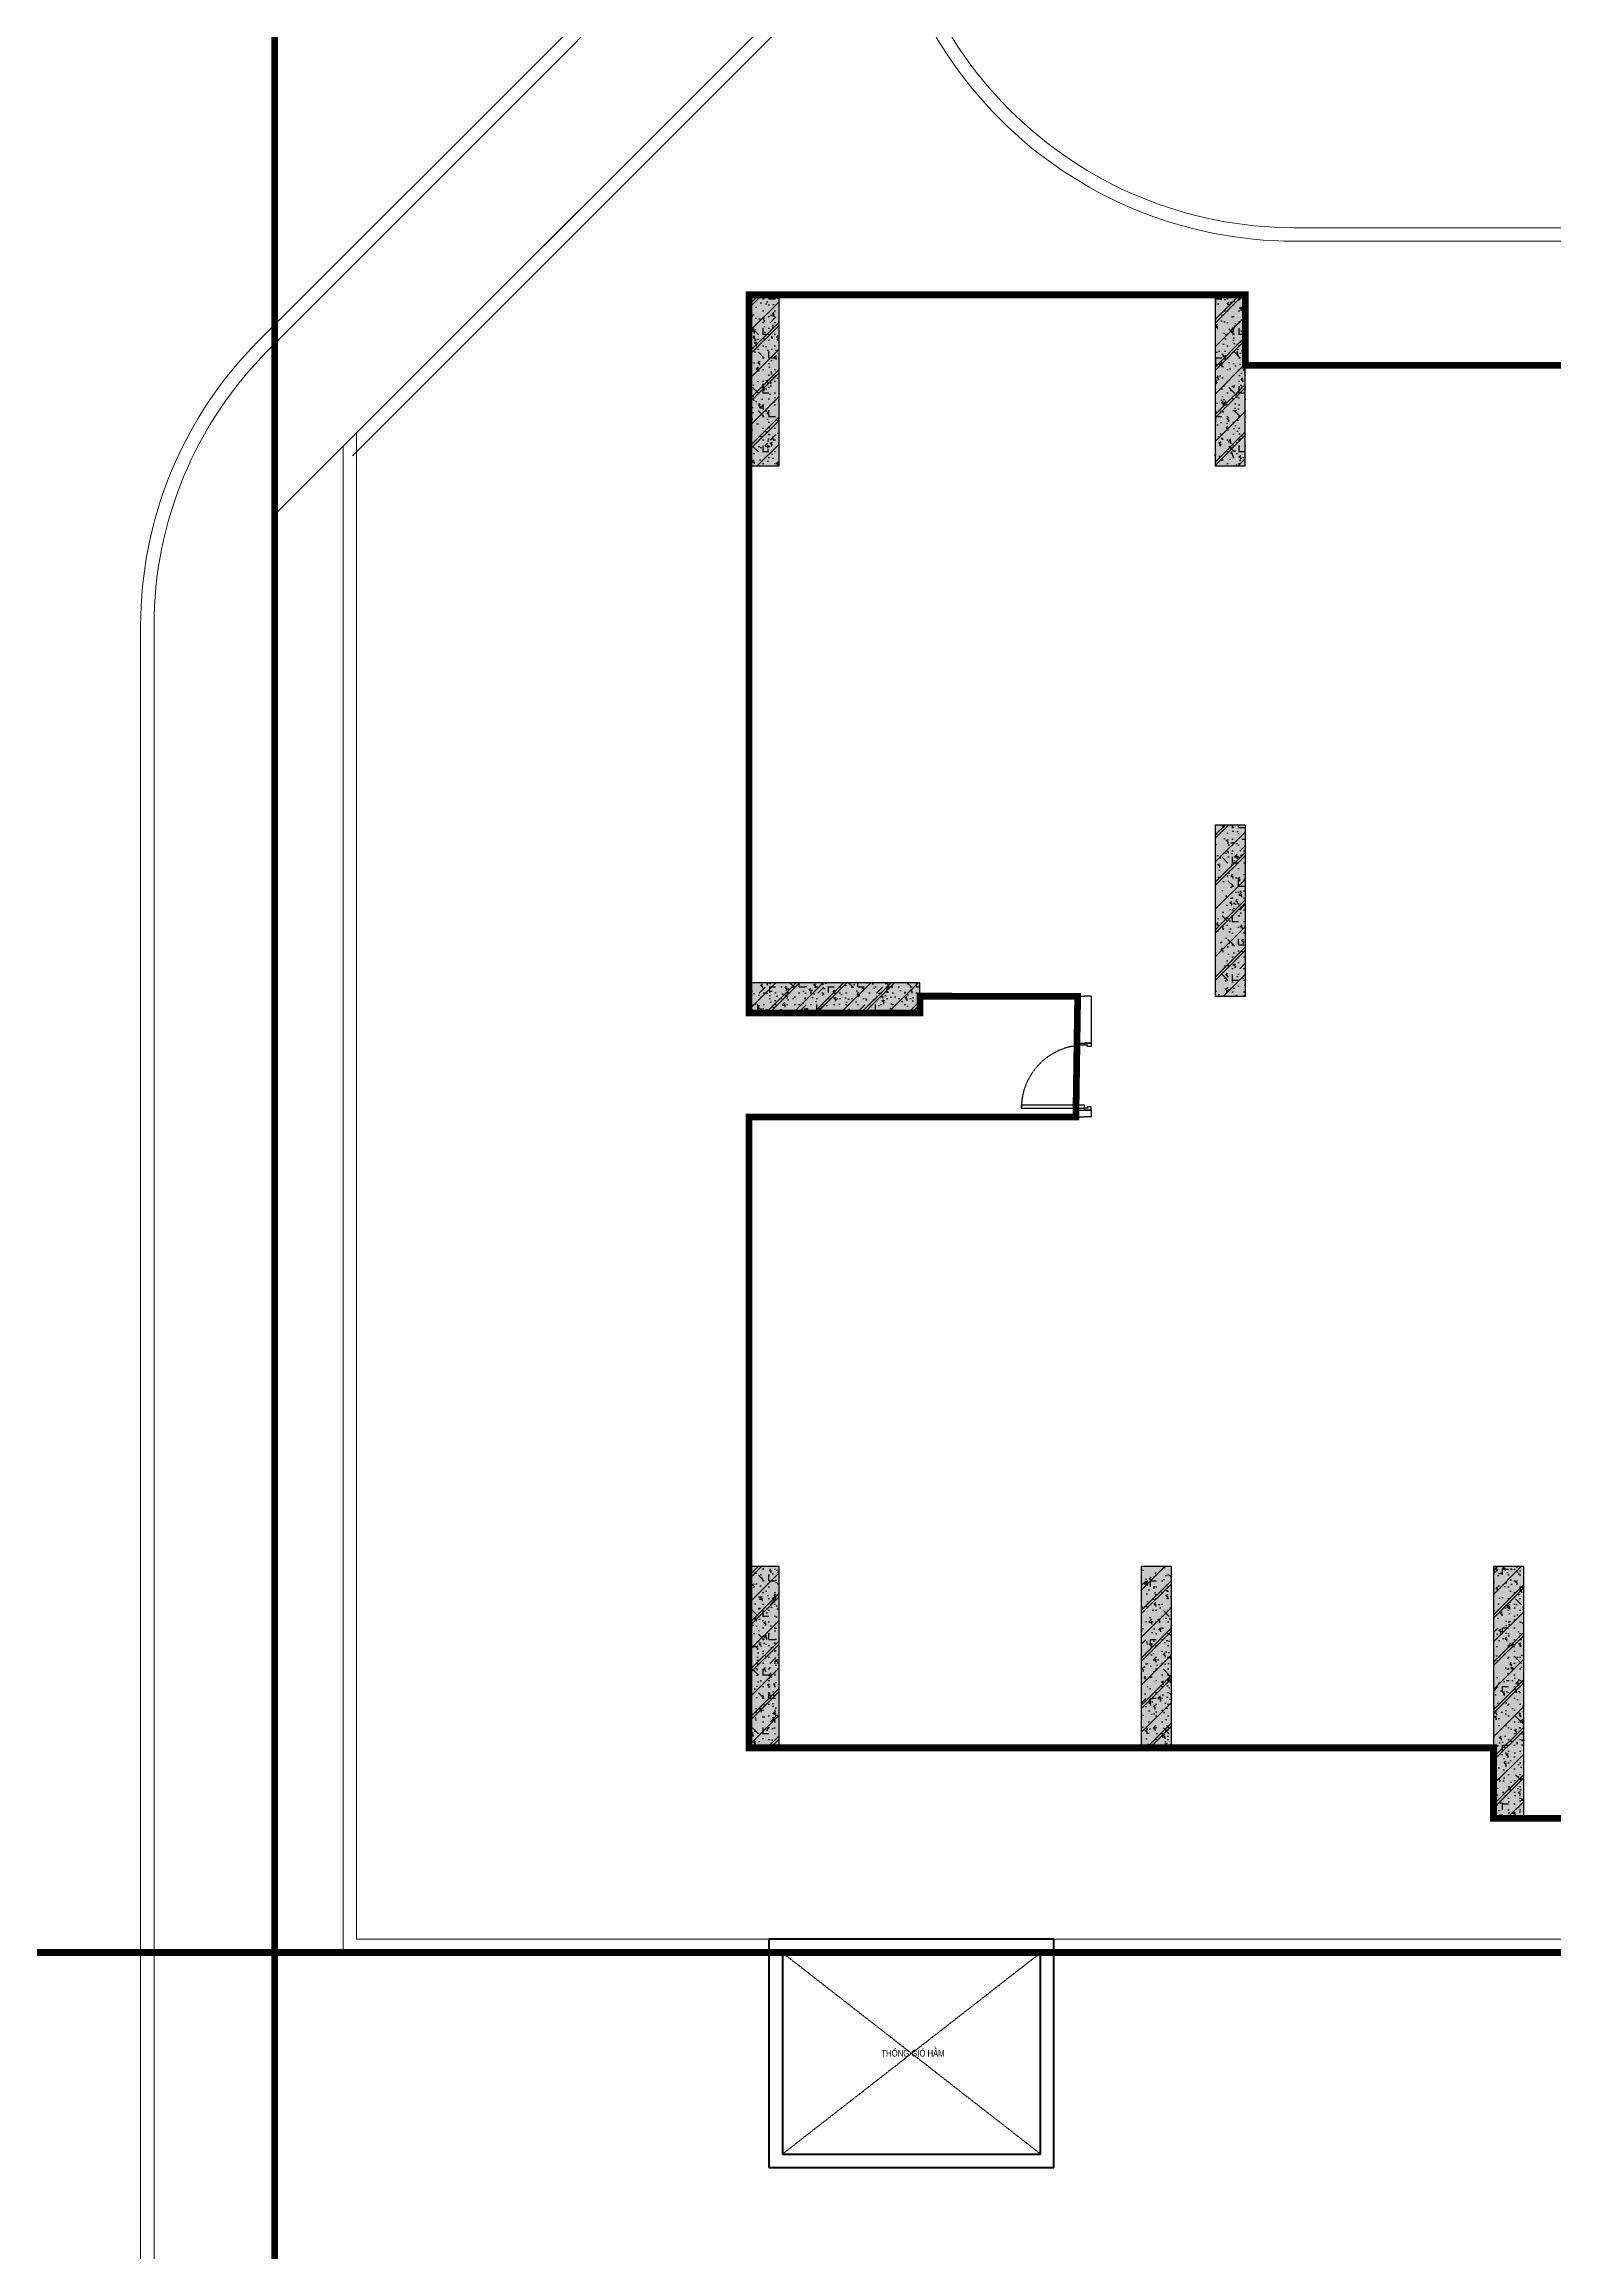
# Model space of a CAD drawing. Header units: millimetres. Extents: x 379264 to 1158416, y -283062 to 356890.
# Drawn here: x 767948 to 768398, y -6109 to -5451 of the extents above; entities that cross this region are included whole.
import ezdxf
from ezdxf.enums import TextEntityAlignment as Align

# ---------------------------------------------------------------- set-up
doc = ezdxf.new("R2010")
doc.units = ezdxf.units.MM
for name, pattern in [('keyplan TANG 1$0$Core 1A$0$Hidden10.5', [1.5, 1, -0.5]), ('keyplan TANG 1$0$mb tang 1 TWC$0$Hidden10.5', [1.5, 1, -0.5]), ('keyplan TANG 1$0$MB_Luoi truc$1$HTT Center', [13, 10, -1, 1, -1]), ('keyplan TANG 1$0$Ranh dat$0$HTT Divide', [18, 10, -2, 1, -2, 1, -2]), ('keyplan TANG 1$0$Ranh dat$0$HTT Hidden 21', [3, 2, -1])]:
    doc.linetypes.add(name, pattern=pattern)
for name, color, linetype in [('11PM. DIM', 2, 'Continuous'), ('BLOCK A - CHI TIET THANG 3$0$DnW', 20, 'Continuous'), ('keyplan TANG 1$0$Concrete Line', 250, 'Continuous'), ('keyplan TANG 1$0$mb tang 1 TWC$0$Door', 250, 'Continuous'), ('keyplan TANG 1$0$MB_Cot tang 1$0$Concrete Hatch', 250, 'Continuous'), ('keyplan TANG 1$0$MB_Cot tang 1$0$Concrete Line', 250, 'Continuous'), ('keyplan TANG 1$0$MB_Cot tang 1$0$Concrete Solid', 250, 'Continuous'), ('keyplan TANG 1$0$Opening Hidden', 250, 'keyplan TANG 1$0$Core 1A$0$Hidden10.5'), ('keyplan TANG 1$0$Opening Line', 250, 'Continuous'), ('keyplan TANG 1$0$Opening Text', 250, 'Continuous')]:
    doc.layers.add(name, color=color, linetype=linetype)
for name, color, linetype, lineweight in [('keyplan TANG 1$0$Hatch vat lieu', 250, 'Continuous', 5), ('keyplan TANG 1$0$MB_Luoi truc$1$Luoi Truc', 250, 'keyplan TANG 1$0$MB_Luoi truc$1$HTT Center', 9), ('keyplan TANG 1$0$Net cat Tuong', 250, 'Continuous', 40), ('keyplan TANG 1$0$Net Thay khac', 250, 'Continuous', 15), ('keyplan TANG 1$0$Net thay Tuong', 250, 'Continuous', 20), ('keyplan TANG 1$0$Ranh dat$0$CGXD', 250, 'keyplan TANG 1$0$Ranh dat$0$HTT Hidden 21', 40), ('keyplan TANG 1$0$Ranh dat$0$Ranh dat', 250, 'keyplan TANG 1$0$Ranh dat$0$HTT Divide', 40)]:
    doc.layers.add(name, color=color, linetype=linetype, lineweight=lineweight)
doc.styles.add('keyplan TANG 1$0$VNI-HelveC', font='VHELVCN_0.TTF')

# ---------------------------------------------------------------- blocks, each defined once
blk = doc.blocks.new('*U1376')
at = {"layer": 'keyplan TANG 1$0$Opening Hidden'}
for p, q in [((0, 0), (3850, 3000)), ((3850, 0), (0, 3000))]:
    blk.add_line(p, q, dxfattribs=at)
at = {"layer": 'keyplan TANG 1$0$Opening Line'}
blk.add_lwpolyline([(0, 0), (3850, 5.684341886080801e-14), (3850, 3000), (0, 3000)], close=True, dxfattribs=at)
at = {"layer": 'keyplan TANG 1$0$Opening Text', "style": 'keyplan TANG 1$0$VNI-HelveC'}
blk.add_attdef('OPENING', text='', height=100, dxfattribs=at).set_placement((1947.269837250002, 1503.210084781982), align=Align.MIDDLE_CENTER)
blk = doc.blocks.new('keyplan TANG 1$0$A$Cec98b088')
at = {"layer": 'keyplan TANG 1$0$Net cat Tuong'}
for p, q in [((42948.53515204491, -1800.000698770928), (38699.50788332132, -1800.000698770928)), ((38699.50788332132, -1800.000698770928), (38699.50788332132, -5203.410133761355)), ((42948.53515204491, -5203.410133761355), (42948.53515204491, -1800.000698770928)), ((42748.53515204491, -2000.000698770928), (38899.50788332132, -2000.000698770928)), ((38899.50788332132, -2000.000698770928), (38899.50788332132, -5003.410133761355)), ((42748.53515204491, -5003.410133761355), (42748.53515204491, -2000.000698770928)), ((38699.50788332132, -5203.410133761355), (42948.53515204491, -5203.410133761355)), ((38899.50788332132, -5003.410133761355), (42748.53515204491, -5003.410133761355))]:
    blk.add_line(p, q, dxfattribs=at)
at = {"layer": 'keyplan TANG 1$0$Opening Line'}
blk.add_blockref('*U1376', (38899.50788332132, -5003.410133761355), dxfattribs=at).add_auto_attribs({'OPENING': 'THOÂNG GIOÙ HAÀM'})
blk = doc.blocks.new('keyplan TANG 1$0$mb tang 1 TWC$0$Door 1000-1')
at = {"color": 0, "linetype": 'ByBlock'}
blk.add_lwpolyline([(30, 100), (75, 100), (75, 1040.000000000015), (30, 1040.000000000015)], close=True, dxfattribs=at)
for points in [[(50, 55), (30, 55), (30, 100), (0, 100), (0, 0), (50, 0), (50, 55)], [(950.0000000000146, 55), (970.0000000000146, 55), (970.0000000000146, 100), (1000.000000000015, 100), (1000.000000000015, 0), (950.0000000000146, 0), (950.0000000000146, 55)]]:
    blk.add_lwpolyline(points, dxfattribs=at)
at = {"color": 0, "linetype": 'keyplan TANG 1$0$mb tang 1 TWC$0$Hidden10.5'}
blk.add_arc((30, 100), 940.0000000000146, 0, 90, dxfattribs=at)
blk = doc.blocks.new('*U1422')
at = {"layer": 'keyplan TANG 1$0$mb tang 1 TWC$0$Door'}
blk.add_blockref('keyplan TANG 1$0$mb tang 1 TWC$0$Door 1000-1', (0, 0), dxfattribs=at)
blk = doc.blocks.new('*U1378')
at = {"layer": 'keyplan TANG 1$0$MB_Cot tang 1$0$Concrete Hatch'}
h = blk.add_hatch(dxfattribs=at)
h.set_pattern_fill('CONCRETE', color=256, scale=50, style=0, pattern_type=2)
h.set_pattern_definition([(45, (-100, -2300), (-176.7766952966369, 176.7766952966369), []), (45, (-100, -2250), (-353.5533905932737, 353.5533905932738), []), (49.99999999999999, (-100, -2300), (358.6300913003767, -31.37606749129755), [37.5, -412.5]), (355, (-100, -2300), (-69.3756668065, 376.0960668500059), [30, -330]), (100.4514, (-70.11416, -2302.614669999999), (289.2546908570108, 344.7197710304768), [31.870095, -350.571056]), (46.18420000000001, (-100, -2200), (533.6205243128222, -82.75950716450905), [56.25, -618.75]), (96.6356, (-55.53162750000001, -2206.8966535), (467.3313527743517, 487.0589354502209), [47.805144, -525.8565]), (351.1842, (-100, -2200), (467.3309725668136, 487.0593004626623), [45, -495]), (21, (-50, -2225), (298.4535260592309, -201.3094453326694), [37.5, -412.5]), (326.0000000000001, (-50, -2225), (121.6576659607909, 362.5750225234265), [30, -330]), (71.4514, (-25.1288835, -2241.775803), (420.111314290745, 161.2652483549762), [31.870095, -350.571056]), (37.50000000000001, (-100, -2300), (6.079927658645334, 166.4469269156558), [0, -326, 0, -335, 0, -331.25]), (7.499999999999999, (-100, -2300), (131.5347687210743, 197.2058559411801), [0, -191, 0, -318.5, 0, -126.25]), (327.5, (-211.5, -2300), (266.9112180862045, -11.2774358671899), [0, -125, 0, -390, 0, -517.5]), (317.5, (-261.5, -2300), (291.5930846711931, 50.05249116615882), [0, -162.5, 0, -259, 0, -367.5]), (0, (75, -2125), (0, 875), [87.5, -787.5]), (0, (337.5, -1950), (0, 875), [87.5, -787.5]), (0, (162.5, -1600), (0, 875), [87.5, -350, 87.5, -350]), (90, (75, -2125), (-875, 5.35782974626967e-14), [87.5, -787.5]), (90, (162.5, -1600), (-875, 5.35782974626967e-14), [87.5, -787.5]), (90, (425, -1950), (-875, 5.35782974626967e-14), [87.5, -787.5]), (90, (600, -1687.5), (-875, 5.35782974626967e-14), [87.5, -787.5]), (135, (162.5, -2125), (-875.016357447105, 8.881784197001252e-14), [123.76, -1113.7]), (135, (250, -1600), (-875.016357447105, 8.881784197001252e-14), [123.76, -1113.7]), (45, (337.5, -1950), (8.881784197001252e-14, 875.016357447105), [123.76, -247.485, 123.76, -742.455]), (0, (-275, -2300), (87.5, 87.5), [-175, 0])])
h.paths.add_polyline_path([(-250, 150), (-250, -2400), (200, -2400), (200, 150)])
at = {"layer": 'keyplan TANG 1$0$MB_Cot tang 1$0$Concrete Solid'}
blk.add_hatch(color=256, dxfattribs=at).paths.add_polyline_path([(-250, 150), (-250, -2400), (200, -2400), (200, 150)])
at = {"layer": 'keyplan TANG 1$0$MB_Cot tang 1$0$Concrete Line'}
blk.add_lwpolyline([(-250, 150), (-250, -2400), (200, -2400), (200, 150)], close=True, dxfattribs=at)
blk = doc.blocks.new('*U1381')
at = {"layer": 'keyplan TANG 1$0$MB_Cot tang 1$0$Concrete Hatch'}
h = blk.add_hatch(dxfattribs=at)
h.set_pattern_fill('CONCRETE', color=256, scale=50, style=0, pattern_type=2)
h.set_pattern_definition([(45, (-200, -2300), (-176.7766952966369, 176.7766952966369), []), (45, (-200, -2250), (-353.5533905932737, 353.5533905932738), []), (49.99999999999999, (-200, -2300), (358.6300913003767, -31.37606749129755), [37.5, -412.5]), (355, (-200, -2300), (-69.3756668065, 376.0960668500059), [30, -330]), (100.4514, (-170.11416, -2302.614669999999), (289.2546908570108, 344.7197710304768), [31.870095, -350.571056]), (46.18420000000001, (-200, -2200), (533.6205243128222, -82.75950716450905), [56.25, -618.75]), (96.6356, (-155.5316275, -2206.8966535), (467.3313527743517, 487.0589354502209), [47.805144, -525.8565]), (351.1842, (-200, -2200), (467.3309725668136, 487.0593004626623), [45, -495]), (21, (-150, -2225), (298.4535260592309, -201.3094453326694), [37.5, -412.5]), (326.0000000000001, (-150, -2225), (121.6576659607909, 362.5750225234265), [30, -330]), (71.4514, (-125.1288835, -2241.775803), (420.111314290745, 161.2652483549762), [31.870095, -350.571056]), (37.50000000000001, (-200, -2300), (6.079927658645334, 166.4469269156558), [0, -326, 0, -335, 0, -331.25]), (7.499999999999999, (-200, -2300), (131.5347687210743, 197.2058559411801), [0, -191, 0, -318.5, 0, -126.25]), (327.5, (-311.5, -2300), (266.9112180862045, -11.2774358671899), [0, -125, 0, -390, 0, -517.5]), (317.5, (-361.5, -2300), (291.5930846711931, 50.05249116615882), [0, -162.5, 0, -259, 0, -367.5]), (0, (-25, -2125), (0, 875), [87.5, -787.5]), (0, (237.5, -1950), (0, 875), [87.5, -787.5]), (0, (62.5, -1600), (0, 875), [87.5, -350, 87.5, -350]), (90, (-25, -2125), (-875, 5.35782974626967e-14), [87.5, -787.5]), (90, (62.5, -1600), (-875, 5.35782974626967e-14), [87.5, -787.5]), (90, (325, -1950), (-875, 5.35782974626967e-14), [87.5, -787.5]), (90, (500, -1687.5), (-875, 5.35782974626967e-14), [87.5, -787.5]), (135, (62.5, -2125), (-875.016357447105, 8.881784197001252e-14), [123.76, -1113.7]), (135, (150, -1600), (-875.016357447105, 8.881784197001252e-14), [123.76, -1113.7]), (45, (237.5, -1950), (8.881784197001252e-14, 875.016357447105), [123.76, -247.485, 123.76, -742.455]), (0, (-375, -2300), (87.5, 87.5), [-175, 0])])
h.paths.add_polyline_path([(-300, 150), (-300, -2400), (150, -2400), (150, 150)])
at = {"layer": 'keyplan TANG 1$0$MB_Cot tang 1$0$Concrete Solid'}
blk.add_hatch(color=256, dxfattribs=at).paths.add_polyline_path([(-300, 150), (-300, -2400), (150, -2400), (150, 150)])
at = {"layer": 'keyplan TANG 1$0$MB_Cot tang 1$0$Concrete Line'}
blk.add_lwpolyline([(-300, 150), (-300, -2400), (150, -2400), (150, 150)], close=True, dxfattribs=at)
blk = doc.blocks.new('*U1379')
at = {"layer": 'keyplan TANG 1$0$MB_Cot tang 1$0$Concrete Hatch'}
h = blk.add_hatch(dxfattribs=at)
h.set_pattern_fill('CONCRETE', color=256, scale=50, style=0, pattern_type=2)
h.set_pattern_definition([(45, (-200, -1100), (-176.7766952966369, 176.7766952966369), []), (45, (-200, -1050), (-353.5533905932737, 353.5533905932738), []), (49.99999999999999, (-200, -1100), (358.6300913003767, -31.37606749129755), [37.5, -412.5]), (355, (-200, -1100), (-69.3756668065, 376.0960668500059), [30, -330]), (100.4514, (-170.11416, -1102.614669999999), (289.2546908570108, 344.7197710304768), [31.870095, -350.571056]), (46.18420000000001, (-200, -999.9999999999995), (533.6205243128222, -82.75950716450905), [56.25, -618.75]), (96.6356, (-155.5316275, -1006.8966535), (467.3313527743517, 487.0589354502209), [47.805144, -525.8565]), (351.1842, (-200, -999.9999999999995), (467.3309725668136, 487.0593004626623), [45, -495]), (21, (-150, -1025), (298.4535260592309, -201.3094453326694), [37.5, -412.5]), (326.0000000000001, (-150, -1025), (121.6576659607909, 362.5750225234265), [30, -330]), (71.4514, (-125.1288835, -1041.775803), (420.111314290745, 161.2652483549762), [31.870095, -350.571056]), (37.50000000000001, (-200, -1100), (6.079927658645334, 166.4469269156558), [0, -326, 0, -335, 0, -331.25]), (7.499999999999999, (-200, -1100), (131.5347687210743, 197.2058559411801), [0, -191, 0, -318.5, 0, -126.25]), (327.5, (-311.5, -1100), (266.9112180862045, -11.2774358671899), [0, -125, 0, -390, 0, -517.5]), (317.5, (-361.5, -1100), (291.5930846711931, 50.05249116615882), [0, -162.5, 0, -259, 0, -367.5]), (0, (-25, -924.9999999999995), (0, 875), [87.5, -787.5]), (0, (237.5, -749.9999999999995), (0, 875), [87.5, -787.5]), (0, (62.5, -399.9999999999995), (0, 875), [87.5, -350, 87.5, -350]), (90, (-25, -924.9999999999995), (-875, 5.35782974626967e-14), [87.5, -787.5]), (90, (62.5, -399.9999999999995), (-875, 5.35782974626967e-14), [87.5, -787.5]), (90, (325, -749.9999999999995), (-875, 5.35782974626967e-14), [87.5, -787.5]), (90, (500, -487.4999999999995), (-875, 5.35782974626967e-14), [87.5, -787.5]), (135, (62.5, -924.9999999999995), (-875.016357447105, 8.881784197001252e-14), [123.76, -1113.7]), (135, (150, -399.9999999999995), (-875.016357447105, 8.881784197001252e-14), [123.76, -1113.7]), (45, (237.5, -749.9999999999995), (8.881784197001252e-14, 875.016357447105), [123.76, -247.485, 123.76, -742.455]), (0, (-375, -1100), (87.5, 87.5), [-175, 0])])
h.paths.add_polyline_path([(-300, 1350), (-300, -2400), (150, -2400), (150, 1350)])
at = {"layer": 'keyplan TANG 1$0$MB_Cot tang 1$0$Concrete Solid'}
blk.add_hatch(color=256, dxfattribs=at).paths.add_polyline_path([(-300, 1350), (-300, -2400), (150, -2400), (150, 1350)])
at = {"layer": 'keyplan TANG 1$0$MB_Cot tang 1$0$Concrete Line'}
blk.add_lwpolyline([(-300, 1350), (-300, -2400), (150, -2400), (150, 1350)], close=True, dxfattribs=at)
blk = doc.blocks.new('*U1384')
at = {"layer": 'keyplan TANG 1$0$MB_Cot tang 1$0$Concrete Hatch'}
h = blk.add_hatch(dxfattribs=at)
h.set_pattern_fill('CONCRETE', color=256, scale=50, style=0, pattern_type=2)
h.set_pattern_definition([(45, (-199.9999999995343, -2150), (-176.7766952966369, 176.7766952966369), []), (45, (-199.9999999995343, -2100), (-353.5533905932737, 353.5533905932738), []), (49.99999999999999, (-199.9999999995343, -2150), (358.6300913003767, -31.37606749129755), [37.5, -412.5]), (355, (-199.9999999995343, -2150), (-69.3756668065, 376.0960668500059), [30, -330]), (100.4514, (-170.1141599995343, -2152.614669999999), (289.2546908570108, 344.7197710304768), [31.870095, -350.571056]), (46.18420000000001, (-199.9999999995343, -2050), (533.6205243128222, -82.75950716450905), [56.25, -618.75]), (96.6356, (-155.5316274995344, -2056.8966535), (467.3313527743517, 487.0589354502209), [47.805144, -525.8565]), (351.1842, (-199.9999999995343, -2050), (467.3309725668136, 487.0593004626623), [45, -495]), (21, (-149.9999999995343, -2075), (298.4535260592309, -201.3094453326694), [37.5, -412.5]), (326.0000000000001, (-149.9999999995343, -2075), (121.6576659607909, 362.5750225234265), [30, -330]), (71.4514, (-125.1288834995343, -2091.775803), (420.111314290745, 161.2652483549762), [31.870095, -350.571056]), (37.50000000000001, (-199.9999999995343, -2150), (6.079927658645334, 166.4469269156558), [0, -326, 0, -335, 0, -331.25]), (7.499999999999999, (-199.9999999995343, -2150), (131.5347687210743, 197.2058559411801), [0, -191, 0, -318.5, 0, -126.25]), (327.5, (-311.4999999995343, -2150), (266.9112180862045, -11.2774358671899), [0, -125, 0, -390, 0, -517.5]), (317.5, (-361.4999999995343, -2150), (291.5930846711931, 50.05249116615882), [0, -162.5, 0, -259, 0, -367.5]), (0, (-24.99999999953434, -1975), (0, 875), [87.5, -787.5]), (0, (237.5000000004657, -1800), (0, 875), [87.5, -787.5]), (0, (62.50000000046566, -1450), (0, 875), [87.5, -350, 87.5, -350]), (90, (-24.99999999953434, -1975), (-875, 5.35782974626967e-14), [87.5, -787.5]), (90, (62.50000000046566, -1450), (-875, 5.35782974626967e-14), [87.5, -787.5]), (90, (325.0000000004657, -1800), (-875, 5.35782974626967e-14), [87.5, -787.5]), (90, (500.0000000004657, -1537.5), (-875, 5.35782974626967e-14), [87.5, -787.5]), (135, (62.50000000046566, -1975), (-875.016357447105, 8.881784197001252e-14), [123.76, -1113.7]), (135, (150.0000000004657, -1450), (-875.016357447105, 8.881784197001252e-14), [123.76, -1113.7]), (45, (237.5000000004657, -1800), (8.881784197001252e-14, 875.016357447105), [123.76, -247.485, 123.76, -742.455]), (0, (-374.9999999995343, -2150), (87.5, 87.5), [-175, 0])])
h.paths.add_polyline_path([(-300, 300), (-300, -2400), (150.0000000004657, -2400), (150.0000000004657, 300)])
at = {"layer": 'keyplan TANG 1$0$MB_Cot tang 1$0$Concrete Solid'}
blk.add_hatch(color=256, dxfattribs=at).paths.add_polyline_path([(-300, 300), (-300, -2400), (150.0000000004657, -2400), (150.0000000004657, 300)])
at = {"layer": 'keyplan TANG 1$0$MB_Cot tang 1$0$Concrete Line'}
blk.add_lwpolyline([(-300, 300), (-300, -2400), (150.0000000004657, -2400), (150.0000000004657, 300)], close=True, dxfattribs=at)
blk = doc.blocks.new('*U1392')
at = {"layer": 'keyplan TANG 1$0$MB_Cot tang 1$0$Concrete Hatch'}
h = blk.add_hatch(dxfattribs=at)
h.set_pattern_fill('CONCRETE', color=256, scale=50, style=0, pattern_type=2)
h.set_pattern_definition([(45, (2000, -299.9999999998835), (-176.7766952966369, 176.7766952966369), []), (45, (2000, -249.9999999998835), (-353.5533905932737, 353.5533905932738), []), (49.99999999999999, (2000, -299.9999999998835), (358.6300913003767, -31.37606749129755), [37.5, -412.5]), (355, (2000, -299.9999999998835), (-69.3756668065, 376.0960668500059), [30, -330]), (100.4514, (2029.88584, -302.6146699998835), (289.2546908570108, 344.7197710304768), [31.870095, -350.571056]), (46.18420000000001, (2000, -199.9999999998835), (533.6205243128222, -82.75950716450905), [56.25, -618.75]), (96.6356, (2044.4683725, -206.8966534998835), (467.3313527743517, 487.0589354502209), [47.805144, -525.8565]), (351.1842, (2000, -199.9999999998835), (467.3309725668136, 487.0593004626623), [45, -495]), (21, (2050, -224.9999999998835), (298.4535260592309, -201.3094453326694), [37.5, -412.5]), (326.0000000000001, (2050, -224.9999999998835), (121.6576659607909, 362.5750225234265), [30, -330]), (71.4514, (2074.8711165, -241.7758029998835), (420.111314290745, 161.2652483549762), [31.870095, -350.571056]), (37.50000000000001, (2000, -299.9999999998835), (6.079927658645334, 166.4469269156558), [0, -326, 0, -335, 0, -331.25]), (7.499999999999999, (2000, -299.9999999998835), (131.5347687210743, 197.2058559411801), [0, -191, 0, -318.5, 0, -126.25]), (327.5, (1888.5, -299.9999999998835), (266.9112180862045, -11.2774358671899), [0, -125, 0, -390, 0, -517.5]), (317.5, (1838.5, -299.9999999998835), (291.5930846711931, 50.05249116615882), [0, -162.5, 0, -259, 0, -367.5]), (0, (2175, -124.9999999998835), (0, 875), [87.5, -787.5]), (0, (2437.5, 50.00000000011653), (0, 875), [87.5, -787.5]), (0, (2262.5, 400.0000000001165), (0, 875), [87.5, -350, 87.5, -350]), (90, (2175, -124.9999999998835), (-875, 5.35782974626967e-14), [87.5, -787.5]), (90, (2262.5, 400.0000000001165), (-875, 5.35782974626967e-14), [87.5, -787.5]), (90, (2525, 50.00000000011653), (-875, 5.35782974626967e-14), [87.5, -787.5]), (90, (2700, 312.5000000001165), (-875, 5.35782974626967e-14), [87.5, -787.5]), (135, (2262.5, -124.9999999998835), (-875.016357447105, 8.881784197001252e-14), [123.76, -1113.7]), (135, (2350, 400.0000000001165), (-875.016357447105, 8.881784197001252e-14), [123.76, -1113.7]), (45, (2437.5, 50.00000000011653), (8.881784197001252e-14, 875.016357447105), [123.76, -247.485, 123.76, -742.455]), (0, (1825, -299.9999999998835), (87.5, 87.5), [-175, 0])])
h.paths.add_polyline_path([(-250, 100.0000000001164), (-250, -349.9999999999999), (2300, -350), (2300, 100.0000000001164)])
at = {"layer": 'keyplan TANG 1$0$MB_Cot tang 1$0$Concrete Solid'}
blk.add_hatch(color=256, dxfattribs=at).paths.add_polyline_path([(-250, 100.0000000001164), (-250, -349.9999999999999), (2300, -350), (2300, 100.0000000001164)])
at = {"layer": 'keyplan TANG 1$0$MB_Cot tang 1$0$Concrete Line'}
blk.add_lwpolyline([(-250, 100.0000000001164), (-250, -349.9999999999999), (2300, -350), (2300, 100.0000000001164)], close=True, dxfattribs=at)
blk = doc.blocks.new('keyplan TANG 1')
at = {"color": 7, "const_width": 100}
blk.add_lwpolyline([(52050, 21650.00000094035), (45801.5453941569, 21650.00000094033), (45800, 22699.99999999965), (38401.54539415689, 22699.9999999994), (38401.54539415689, 11999.99999999942), (40949.99999999953, 11999.99999999942), (40949.99999999953, 12250.00000292124), (43301.54538758133, 12248.4546146986), (43274.99999856717, 10450.00000000032), (38399.99999856706, 10450.00000000032), (38399.99999856704, 1049.999999999651), (49499.99985265901, 1049.999824087034), (49499.99983601863, -3.48791218129918e-10), (55999.99983612545, -0.0001030122411975753)], dxfattribs=at)
at = {"layer": 'keyplan TANG 1$0$Hatch vat lieu'}
for points in [[(31332.63970432585, 66149.99999996134, 0.4142135623741486), (29532.65148822679, 64349.98821613107), (29532.70405080349, 56320.99201630855, 0.1989101837500562), (31231.47711003157, 52219.81826545038), (35712.55403423718, 47738.72471202427, -0.1989309245369467), (37528.48383966649, 43354.21659927729), (37527.55933140022, 30734.44341806596, -0.1988939355389073), (35711.61114506421, 26350.82533238595), (31231.74668462484, 21870.98181234725, 0.1989146761968202), (29532.95643035488, 17769.71492596742), (29533.16441393636, -14000.0248770566, 0.4142116449216847)], [(32491.42102571618, 20302.22975068487), (39527.30990135559, 27338.08573876024), (39527.69223180739, 32348.56236730906), (40334.3611856114, 32348.50327178126), (40328.6371298476, 29713.46801798802, 0.4148499530474581), (46528.62250150886, 23499.99986345356), (76850.00000000105, 23499.9998634535)]]:
    blk.add_lwpolyline(points, format="xyb", dxfattribs=at)
blk.add_lwpolyline([(38699.50788332132, -1800.000698771038), (42948.53515204491, -1800.000698771038), (42948.53515204491, -5203.410133761464), (38699.50788332132, -5203.410133761464)], close=True, dxfattribs=at)
at = {"layer": 'keyplan TANG 1$0$mb tang 1 TWC$0$Door'}
for p, q in [((43301.54539415693, 12250.00000292124), (43401.54539415693, 12250.00000292124)), ((43301.54539415693, 12250.00000292124), (43301.54539415693, 11549.99999999991)), ((43501.54539415693, 12250.00000292124), (43401.54539415693, 12250.00000292124)), ((43501.54539415693, 12250.00000292124), (43501.54539415693, 11549.99999999991)), ((43301.54539415693, 11549.99999999991), (43401.54539415693, 11549.99999999991)), ((43301.54539415693, 10549.99999999988), (43301.54539415693, 11549.99999999991)), ((43501.54539415693, 11549.99999999991), (43401.54539415693, 11549.99999999991)), ((43301.54539415693, 10549.99999999988), (43401.54539415693, 10549.99999999988)), ((43301.54539415693, 10549.99999999988), (43301.54539415693, 10449.99999999988)), ((43501.54539415693, 10549.99999999988), (43401.54539415693, 10549.99999999988)), ((43501.54539415693, 10549.99999999988), (43501.54539415693, 10449.99999999988)), ((43301.54539415693, 10449.99999999988), (43401.54539415693, 10449.99999999988)), ((43501.54539415693, 10449.99999999988), (43401.54539415693, 10449.99999999988))]:
    blk.add_line(p, q, dxfattribs=at)
at = {"layer": 'keyplan TANG 1$0$MB_Luoi truc$1$Luoi Truc'}
blk.add_line((107550.0000007179, -2000.000000000116), (-120717.0351057016, -2000.000000000116), dxfattribs=at)
at = {"layer": 'keyplan TANG 1$0$Net Thay khac'}
for points in [[(31332.6383950078, 66349.99999995704, 0.414213562374147), (29332.65148823107, 64349.98690681231), (29332.70405080778, 56320.99070698979, 0.1989101837500564), (31090.05549138854, 52078.39717161926), (35571.13241559416, 47597.30361819317, -0.1989309245369468), (37328.48384020317, 43354.23125101866), (37327.5593319369, 30734.45806980733, -0.1988939355389075), (35570.19011935366, 26492.24701914925), (31090.32565891429, 22012.40349911054, 0.1989146761968205), (29332.95643035916, 17769.71361664866), (29333.16441394064, -14000.02618637535, 0.4142116449216846)], [(32350, 20443.65143744258), (39327.31622268946, 27420.93504635175), (39327.7074935839, 32548.57701846992), (40534.7960832215, 32548.48858871573), (40528.63665796572, 29713.03356139013, 0.4148499530474554), (46528.62250150886, 23699.9998634535), (76850.00000000105, 23699.9998634535)]]:
    blk.add_lwpolyline(points, format="xyb", dxfattribs=at)
at = {"layer": 'keyplan TANG 1$0$Net thay Tuong'}
for points in [[(39327.31659284432, 27420.93541650497), (31332.94558347393, 19426.60177489225), (31333.15132069588, -12000), (107549.8392693331, -11999.99999988079), (107550.7486715703, 44292.81412201957), (101550.8408655398, 50314.96419743157)], [(101550.0000001195, -1999.999137968523), (32350.00000000003, -2000.000861937966), (32350.00000000003, 20443.65143744295)], [(101350.0000001195, -1799.999142951099), (32550.00000000003, -1800.00085695539), (32550.00000000003, 20643.65050259122)]]:
    blk.add_lwpolyline(points, dxfattribs=at)
at = {"layer": 'keyplan TANG 1$0$Ranh dat$0$CGXD', "ltscale": 0.1, "const_width": 99.99999999999987}
blk.add_lwpolyline([(-120672.6085753441, -1999.999999165535), (101549.9999992847, -1999.999999403954), (101552.6037964821, 159996.8385541439), (-8354.52076458931, 159998.1233597398), (-8358.646733760834, 83058.68978583813)], dxfattribs=at)
at = {"layer": 'keyplan TANG 1$0$Ranh dat$0$Ranh dat', "ltscale": 0.1, "const_width": 99.99999999999993}
blk.add_lwpolyline([(26611.91180562973, 80732.27756929398), (31332.58105826378, 75108.03633600473), (31333.1513197422, -11999.99999904633), (-120672.6085753441, -11999.99999928474), (-121023.9264128208, 69993.49156856537), (-12357.21371841431, 69991.76627880335), (-12355.67700719833, 83058.66361939907), (-3201.951178073883, 83058.72354507446), (-3201.935946464539, 80732.08239006996), (26611.91180562973, 80732.27756929398)], dxfattribs=at)
at = {"layer": 'keyplan TANG 1$0$Concrete Line'}
blk.add_blockref('keyplan TANG 1$0$A$Cec98b088', (0, -1.091393642127514e-10), dxfattribs=at)
at = {"layer": 'keyplan TANG 1$0$mb tang 1 TWC$0$Door', "rotation": 90}
blk.add_blockref('*U1422', (43501.54539415693, 10549.99999999988), dxfattribs=at)
at = {"layer": 'keyplan TANG 1$0$MB_Cot tang 1$0$Concrete Line'}
for name, p in [('*U1381', (38699.99999999953, 22549.99999999988)), ('*U1378', (45600, 22549.99999999965)), ('*U1381', (45652.54539415694, 14649.99999348202)), ('*U1392', (38649.99999999953, 12349.99999999942)), ('*U1384', (38699.99999999953, 3449.999999999651)), ('*U1384', (44550, 3449.999999999651)), ('*U1379', (49800, 2399.999999999651))]:
    blk.add_blockref(name, p, dxfattribs=at)
blk = doc.blocks.new('A$C7B9A04D0')
at = {"layer": 'BLOCK A - CHI TIET THANG 3$0$DnW', "xscale": 0.02, "yscale": 0.02, "zscale": 0.02}
blk.add_blockref('keyplan TANG 1', (-863.4642223573755, 1049.538480618317), dxfattribs=at)

msp = doc.modelspace()

# ---------------------------------------------------------------- block references
at = {"layer": '11PM. DIM'}
msp.add_blockref('A$C7B9A04D0', (768253.2560930145, -7029.301869962608), dxfattribs=at)

doc.saveas('drawing.dxf')
